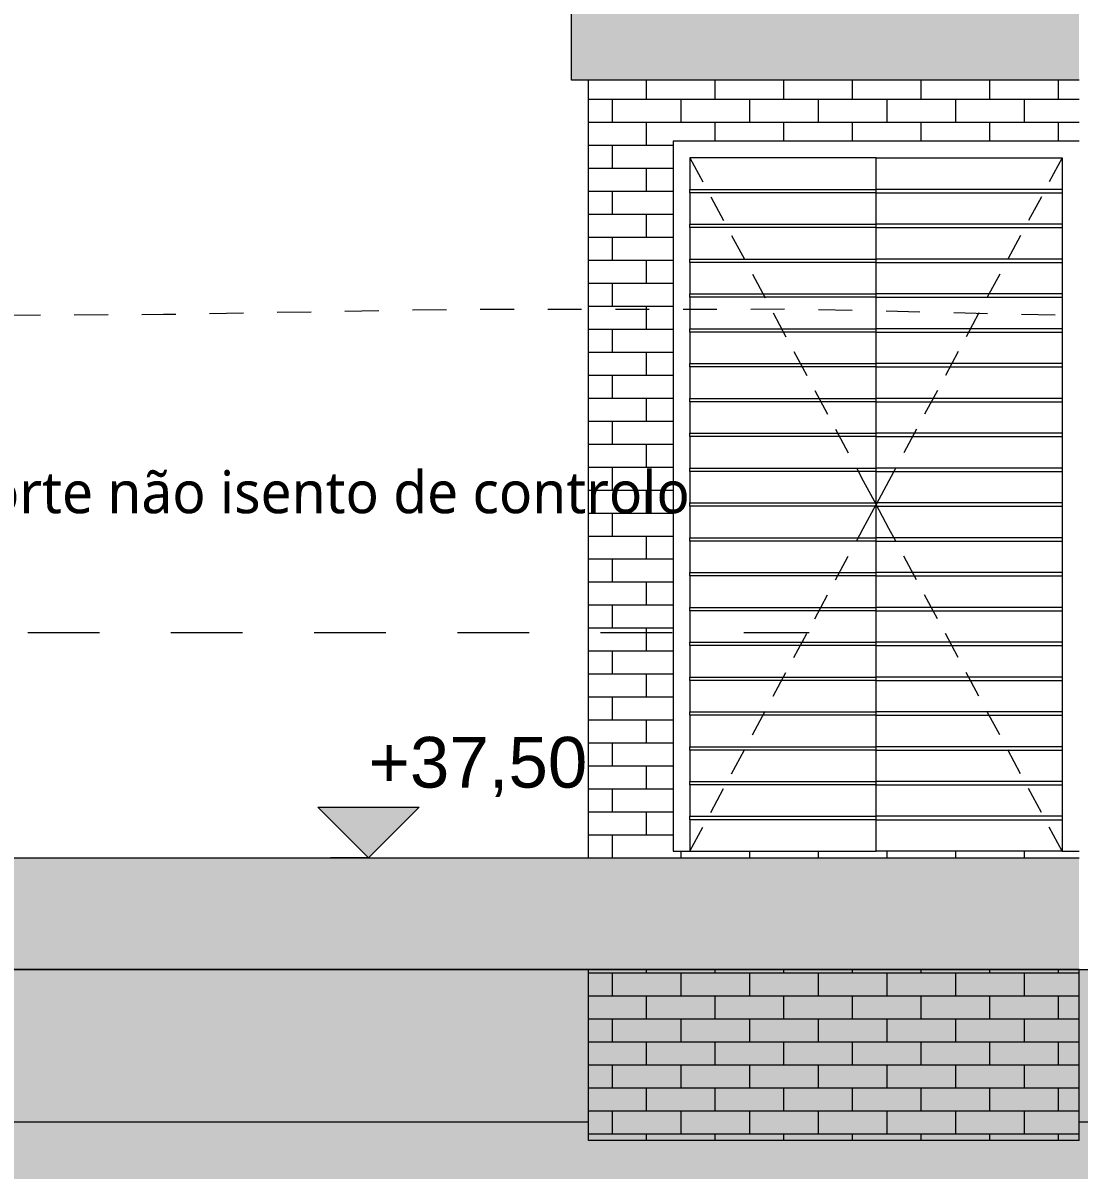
# Model space of a CAD drawing. Header units: metres. Extents: x -111189 to -108577, y -72951 to -72647.
# Drawn here: x -108954.981 to -108951.86, y -72948.064 to -72944.672 of the extents above; entities that cross this region are included whole.
import ezdxf

# ---------------------------------------------------------------- set-up
doc = ezdxf.new("R2010")
doc.units = ezdxf.units.M
doc.header["$MEASUREMENT"] = 0
doc.linetypes.add('Dashed', pattern=[0.423333, 0.211667, -0.211667])
doc.linetypes.add('Hidden Line', pattern=[0.13, 0.08, -0.05])
for name, color, linetype in [('00 - DESENHO 2D', 7, 'Continuous'), ('00 - TEXTO GERAL', 7, 'Continuous'), ('02 - ESTRADAS', 7, 'Continuous'), ('03 - LAJES', 7, 'Continuous'), ('07 - MUROS', 7, 'Continuous'), ('12 - COTAS GERAIS', 7, 'Continuous')]:
    doc.layers.add(name, color=color, linetype=linetype)
doc.styles.add('ESTILO_GERADO_2', font='malgunsl.ttf')
doc.styles.add('ESTILO_GERADO_7', font='')
doc.styles.get('ESTILO_GERADO_7').set_extended_font_data('Helvetica')
doc.dimstyles.new('ESTILO_GERADO__5', dxfattribs={"dimtxt": 0.15, "dimasz": 0.114, "dimexe": 0.18, "dimexo": 0.0625, "dimgap": 0, "dimtad": 1, "dimzin": 0, "dimdsep": 46, "dimtxsty": 'ESTILO_GERADO_7', "dimblk": 'ARROWHEAD_2', "dimblk1": 'ARROWHEAD_2', "dimblk2": 'ARROWHEAD_2', "dimcen": 0.09, "dimse1": 1, "dimse2": 1, "dimclrd": 7, "dimclre": 7, "dimclrt": 7, "dimadec": 0, "dimazin": 0, "dimtfac": 1, "dimtdec": 4, "dimtmove": 0, "dimatfit": 3, "dimfxl": 1, "dimtolj": 1, "dimtzin": 0, "dimarcsym": 0})

# ---------------------------------------------------------------- blocks, each defined once
blk = doc.blocks.new('Corte Elem_196_1', base_point=(-108785.6634, -72944.4213))
at = {"layer": '07 - MUROS', "color": 251, "linetype": 'Continuous', "lineweight": 13}
for p, q in [((-108956.6242, -72947.9213), (-108954.3269, -72947.9213)), ((-108954.3269, -72947.9213), (-108953.3096, -72947.9213)), ((-108951.8596, -72947.9213), (-108947.0293, -72947.9213))]:
    blk.add_line(p, q, dxfattribs=at)
blk = doc.blocks.new('Corte Elem_316_1', base_point=(-108785.6634, -72944.4213))
at = {"layer": '07 - MUROS', "linetype": 'Continuous', "lineweight": 13}
blk.add_hatch(color=251, dxfattribs=at).paths.add_polyline_path([(-108951.8596, -72947.1413), (-108956.6289, -72947.1413), (-108956.6289, -72947.4713), (-108951.8596, -72947.4713)])
at = {"layer": '07 - MUROS', "color": 7, "linetype": 'Continuous', "lineweight": 20}
for p, q in [((-108956.6289, -72947.1413), (-108951.8596, -72947.1413)), ((-108951.8596, -72947.4713), (-108956.6289, -72947.4713))]:
    blk.add_line(p, q, dxfattribs=at)
blk = doc.blocks.new('Corte Elem_407_1', base_point=(-108785.6634, -72944.4213))
at = {"layer": '03 - LAJES', "linetype": 'Continuous', "lineweight": 13}
blk.add_hatch(color=251, dxfattribs=at).paths.add_polyline_path([(-108953.3596, -72944.8413), (-108951.8596, -72944.8413), (-108951.8596, -72944.4413), (-108953.3596, -72944.4413)])
at = {"layer": '03 - LAJES', "color": 7, "linetype": 'Continuous', "lineweight": 20}
for p, q in [((-108953.3596, -72944.8413), (-108953.3596, -72944.4413)), ((-108953.1096, -72944.4413), (-108951.8596, -72944.4413)), ((-108951.8596, -72944.8413), (-108953.3596, -72944.8413))]:
    blk.add_line(p, q, dxfattribs=at)
blk = doc.blocks.new('*X961', base_point=(-108785.6634, -72944.4213))
at = {"color": 254, "linetype": 'Continuous', "lineweight": 13}
for p, q in [((-108953.1384, -72944.8973), (-108953.1384, -72944.8413)), ((-108953.3096, -72944.8973), (-108953.1384, -72944.8973)), ((-108953.2399, -72944.8973), (-108953.2399, -72944.9653)), ((-108953.1384, -72944.8973), (-108953.0596, -72944.8973)), ((-108953.3096, -72944.9653), (-108953.1384, -72944.9653)), ((-108953.1384, -72944.9653), (-108953.0596, -72944.9653)), ((-108953.1384, -72945.0333), (-108953.1384, -72944.9653)), ((-108953.3096, -72945.0333), (-108953.1384, -72945.0333)), ((-108953.2399, -72945.0333), (-108953.2399, -72945.1013)), ((-108953.1384, -72945.0333), (-108953.0596, -72945.0333)), ((-108953.3096, -72945.1013), (-108953.1384, -72945.1013)), ((-108953.1384, -72945.1013), (-108953.0596, -72945.1013)), ((-108953.1384, -72945.1693), (-108953.1384, -72945.1013)), ((-108953.3096, -72945.1693), (-108953.1384, -72945.1693)), ((-108953.2399, -72945.1693), (-108953.2399, -72945.2373)), ((-108953.1384, -72945.1693), (-108953.0596, -72945.1693)), ((-108953.3096, -72945.2373), (-108953.1384, -72945.2373)), ((-108953.1384, -72945.2373), (-108953.0596, -72945.2373)), ((-108953.1384, -72945.3053), (-108953.1384, -72945.2373)), ((-108953.3096, -72945.3053), (-108953.1384, -72945.3053)), ((-108953.2399, -72945.3053), (-108953.2399, -72945.3733)), ((-108953.1384, -72945.3053), (-108953.0596, -72945.3053)), ((-108953.3096, -72945.3733), (-108953.1384, -72945.3733)), ((-108953.1384, -72945.3733), (-108953.0596, -72945.3733)), ((-108953.1384, -72945.4413), (-108953.1384, -72945.3733)), ((-108953.3096, -72945.4413), (-108953.1384, -72945.4413)), ((-108953.2399, -72945.4413), (-108953.2399, -72945.5093)), ((-108953.1384, -72945.4413), (-108953.0596, -72945.4413)), ((-108953.3096, -72945.5093), (-108953.1384, -72945.5093)), ((-108953.1384, -72945.5093), (-108953.0596, -72945.5093)), ((-108953.1384, -72945.5773), (-108953.1384, -72945.5093)), ((-108953.3096, -72945.5773), (-108953.1384, -72945.5773)), ((-108953.2399, -72945.5773), (-108953.2399, -72945.6453)), ((-108953.1384, -72945.5773), (-108953.0596, -72945.5773)), ((-108953.3096, -72945.6453), (-108953.1384, -72945.6453)), ((-108953.1384, -72945.6453), (-108953.0596, -72945.6453)), ((-108953.1384, -72945.7133), (-108953.1384, -72945.6453)), ((-108953.3096, -72945.7133), (-108953.1384, -72945.7133)), ((-108953.2399, -72945.7133), (-108953.2399, -72945.7813)), ((-108953.1384, -72945.7133), (-108953.0596, -72945.7133)), ((-108953.3096, -72945.7813), (-108953.1384, -72945.7813)), ((-108953.1384, -72945.7813), (-108953.0596, -72945.7813)), ((-108953.1384, -72945.8493), (-108953.1384, -72945.7813)), ((-108953.3096, -72945.8493), (-108953.1384, -72945.8493)), ((-108953.2399, -72945.8493), (-108953.2399, -72945.9173)), ((-108953.1384, -72945.8493), (-108953.0596, -72945.8493)), ((-108953.3096, -72945.9173), (-108953.1384, -72945.9173)), ((-108953.1384, -72945.9173), (-108953.0596, -72945.9173)), ((-108953.1384, -72945.9853), (-108953.1384, -72945.9173)), ((-108953.3096, -72945.9853), (-108953.1384, -72945.9853)), ((-108953.2399, -72945.9853), (-108953.2399, -72946.0533)), ((-108953.1384, -72945.9853), (-108953.0596, -72945.9853)), ((-108953.3096, -72946.0533), (-108953.1384, -72946.0533)), ((-108953.1384, -72946.0533), (-108953.0596, -72946.0533)), ((-108953.1384, -72946.1213), (-108953.1384, -72946.0533)), ((-108953.3096, -72946.1213), (-108953.1384, -72946.1213)), ((-108953.2399, -72946.1213), (-108953.2399, -72946.1893)), ((-108953.1384, -72946.1213), (-108953.0596, -72946.1213)), ((-108953.3096, -72946.1893), (-108953.1384, -72946.1893)), ((-108953.1384, -72946.1893), (-108953.0596, -72946.1893)), ((-108953.1384, -72946.2573), (-108953.1384, -72946.1893)), ((-108953.3096, -72946.2573), (-108953.1384, -72946.2573)), ((-108953.2399, -72946.2573), (-108953.2399, -72946.3253)), ((-108953.1384, -72946.2573), (-108953.0596, -72946.2573)), ((-108953.3096, -72946.3253), (-108953.1384, -72946.3253)), ((-108953.1384, -72946.3253), (-108953.0596, -72946.3253)), ((-108953.1384, -72946.3933), (-108953.1384, -72946.3253)), ((-108953.3096, -72946.3933), (-108953.1384, -72946.3933)), ((-108953.2399, -72946.3933), (-108953.2399, -72946.4613)), ((-108953.1384, -72946.3933), (-108953.0596, -72946.3933)), ((-108953.3096, -72946.4613), (-108953.1384, -72946.4613)), ((-108953.1384, -72946.4613), (-108953.0596, -72946.4613)), ((-108953.1384, -72946.5293), (-108953.1384, -72946.4613)), ((-108953.3096, -72946.5293), (-108953.1384, -72946.5293)), ((-108953.2399, -72946.5293), (-108953.2399, -72946.5973)), ((-108953.1384, -72946.5293), (-108953.0596, -72946.5293)), ((-108953.3096, -72946.5973), (-108953.1384, -72946.5973)), ((-108953.1384, -72946.5973), (-108953.0596, -72946.5973)), ((-108953.1384, -72946.6653), (-108953.1384, -72946.5973)), ((-108953.3096, -72946.6653), (-108953.1384, -72946.6653)), ((-108953.2399, -72946.6653), (-108953.2399, -72946.7333)), ((-108953.1384, -72946.6653), (-108953.0596, -72946.6653)), ((-108953.3096, -72946.7333), (-108953.1384, -72946.7333)), ((-108953.1384, -72946.7333), (-108953.0596, -72946.7333)), ((-108953.1384, -72946.8013), (-108953.1384, -72946.7333)), ((-108953.3096, -72946.8013), (-108953.1384, -72946.8013)), ((-108953.2399, -72946.8013), (-108953.2399, -72946.8693)), ((-108953.1384, -72946.8013), (-108953.0596, -72946.8013)), ((-108953.3096, -72946.8693), (-108953.1384, -72946.8693)), ((-108953.1384, -72946.8693), (-108953.0596, -72946.8693)), ((-108953.1384, -72946.9373), (-108953.1384, -72946.8693)), ((-108953.3096, -72946.9373), (-108953.1384, -72946.9373)), ((-108953.2399, -72946.9373), (-108953.2399, -72947.0053)), ((-108953.1384, -72946.9373), (-108953.0596, -72946.9373)), ((-108953.3096, -72947.0053), (-108953.1384, -72947.0053)), ((-108953.1384, -72947.0053), (-108953.0596, -72947.0053)), ((-108953.1384, -72947.0733), (-108953.1384, -72947.0053)), ((-108953.3096, -72947.0733), (-108953.1384, -72947.0733)), ((-108953.2399, -72947.0733), (-108953.2399, -72947.1413)), ((-108953.1384, -72947.0733), (-108953.0596, -72947.0733))]:
    blk.add_line(p, q, dxfattribs=at)
blk = doc.blocks.new('*X962', base_point=(-108785.6634, -72944.4213))
at = {"color": 254, "linetype": 'Continuous', "lineweight": 13}
for p, q in [((-108953.3096, -72947.4813), (-108953.1384, -72947.4813)), ((-108953.2399, -72947.4813), (-108953.2399, -72947.5493)), ((-108953.1384, -72947.4813), (-108953.1384, -72947.4713)), ((-108953.1384, -72947.4813), (-108953.0596, -72947.4813)), ((-108953.3096, -72947.5493), (-108953.1384, -72947.5493)), ((-108953.1384, -72947.5493), (-108953.0596, -72947.5493)), ((-108953.1384, -72947.6173), (-108953.1384, -72947.5493)), ((-108953.3096, -72947.6173), (-108953.1384, -72947.6173)), ((-108953.2399, -72947.6173), (-108953.2399, -72947.6853)), ((-108953.1384, -72947.6173), (-108953.0596, -72947.6173)), ((-108953.3096, -72947.6853), (-108953.1384, -72947.6853)), ((-108953.1384, -72947.6853), (-108953.0596, -72947.6853)), ((-108953.1384, -72947.7533), (-108953.1384, -72947.6853)), ((-108953.3096, -72947.7533), (-108953.1384, -72947.7533)), ((-108953.2399, -72947.7533), (-108953.2399, -72947.8213)), ((-108953.1384, -72947.7533), (-108953.0596, -72947.7533)), ((-108953.3096, -72947.8213), (-108953.1384, -72947.8213)), ((-108953.1384, -72947.8213), (-108953.0596, -72947.8213)), ((-108953.1384, -72947.8893), (-108953.1384, -72947.8213)), ((-108953.3096, -72947.8893), (-108953.1384, -72947.8893)), ((-108953.2399, -72947.8893), (-108953.2399, -72947.9573)), ((-108953.1384, -72947.8893), (-108953.0596, -72947.8893)), ((-108953.3096, -72947.9573), (-108953.1384, -72947.9573)), ((-108953.1384, -72947.9573), (-108953.0596, -72947.9573)), ((-108953.1384, -72947.9772), (-108953.1384, -72947.9573))]:
    blk.add_line(p, q, dxfattribs=at)
blk = doc.blocks.new('Corte Elem_408_1', base_point=(-108785.6634, -72944.4213))
at = {"color": 7, "linetype": 'Continuous', "lineweight": 13}
for p, q in [((-108953.3096, -72947.1413), (-108953.3096, -72944.8413)), ((-108953.0596, -72945.0213), (-108953.0596, -72947.1213)), ((-108953.3096, -72947.9772), (-108953.3096, -72947.4713)), ((-108953.0596, -72947.9772), (-108953.3096, -72947.9772))]:
    blk.add_line(p, q, dxfattribs=at)
at = {"lineweight": 0}
for name in ['*X961', '*X962']:
    blk.add_blockref(name, (-108785.6634, -72944.4213), dxfattribs=at)
blk = doc.blocks.new('*X964', base_point=(-108785.6634, -72944.4213))
at = {"color": 254, "linetype": 'Continuous', "lineweight": 13}
for p, q in [((-108953.0369, -72947.1213), (-108953.0369, -72947.1413)), ((-108952.8339, -72947.1213), (-108952.8339, -72947.1413)), ((-108952.6309, -72947.1213), (-108952.6309, -72947.1413)), ((-108952.4279, -72947.1213), (-108952.4279, -72947.1413)), ((-108952.2249, -72947.1213), (-108952.2249, -72947.1413)), ((-108952.0219, -72947.1213), (-108952.0219, -72947.1413))]:
    blk.add_line(p, q, dxfattribs=at)
blk = doc.blocks.new('*X965', base_point=(-108785.6634, -72944.4213))
at = {"color": 254, "linetype": 'Continuous', "lineweight": 13}
for p, q in [((-108953.0596, -72947.4813), (-108952.9354, -72947.4813)), ((-108953.0369, -72947.4813), (-108953.0369, -72947.5493)), ((-108952.9354, -72947.4813), (-108952.9354, -72947.4713)), ((-108952.9354, -72947.4813), (-108952.7324, -72947.4813)), ((-108952.8339, -72947.4813), (-108952.8339, -72947.5493)), ((-108952.7324, -72947.4813), (-108952.7324, -72947.4713)), ((-108952.7324, -72947.4813), (-108952.5294, -72947.4813)), ((-108952.6309, -72947.4813), (-108952.6309, -72947.5493)), ((-108952.5294, -72947.4813), (-108952.5294, -72947.4713)), ((-108952.5294, -72947.4813), (-108952.3264, -72947.4813)), ((-108952.4279, -72947.4813), (-108952.4279, -72947.5493)), ((-108952.3264, -72947.4813), (-108952.3264, -72947.4713)), ((-108952.3264, -72947.4813), (-108952.1234, -72947.4813)), ((-108952.2249, -72947.4813), (-108952.2249, -72947.5493)), ((-108952.1234, -72947.4813), (-108952.1234, -72947.4713)), ((-108952.1234, -72947.4813), (-108951.9204, -72947.4813)), ((-108952.0219, -72947.4813), (-108952.0219, -72947.5493)), ((-108951.9204, -72947.4813), (-108951.9204, -72947.4713)), ((-108951.9204, -72947.4813), (-108951.8596, -72947.4813)), ((-108953.0596, -72947.5493), (-108952.9354, -72947.5493)), ((-108952.9354, -72947.5493), (-108952.7324, -72947.5493)), ((-108952.9354, -72947.6173), (-108952.9354, -72947.5493)), ((-108952.7324, -72947.5493), (-108952.5294, -72947.5493)), ((-108952.7324, -72947.6173), (-108952.7324, -72947.5493)), ((-108952.5294, -72947.5493), (-108952.3264, -72947.5493)), ((-108952.5294, -72947.6173), (-108952.5294, -72947.5493)), ((-108952.3264, -72947.5493), (-108952.1234, -72947.5493)), ((-108952.3264, -72947.6173), (-108952.3264, -72947.5493)), ((-108952.1234, -72947.5493), (-108951.9204, -72947.5493)), ((-108952.1234, -72947.6173), (-108952.1234, -72947.5493)), ((-108951.9204, -72947.5493), (-108951.8596, -72947.5493)), ((-108951.9204, -72947.6173), (-108951.9204, -72947.5493)), ((-108953.0596, -72947.6173), (-108952.9354, -72947.6173)), ((-108953.0369, -72947.6173), (-108953.0369, -72947.6853)), ((-108952.9354, -72947.6173), (-108952.7324, -72947.6173)), ((-108952.8339, -72947.6173), (-108952.8339, -72947.6853)), ((-108952.7324, -72947.6173), (-108952.5294, -72947.6173)), ((-108952.6309, -72947.6173), (-108952.6309, -72947.6853)), ((-108952.5294, -72947.6173), (-108952.3264, -72947.6173)), ((-108952.4279, -72947.6173), (-108952.4279, -72947.6853)), ((-108952.3264, -72947.6173), (-108952.1234, -72947.6173)), ((-108952.2249, -72947.6173), (-108952.2249, -72947.6853)), ((-108952.1234, -72947.6173), (-108951.9204, -72947.6173)), ((-108952.0219, -72947.6173), (-108952.0219, -72947.6853)), ((-108951.9204, -72947.6173), (-108951.8596, -72947.6173)), ((-108953.0596, -72947.6853), (-108952.9354, -72947.6853)), ((-108952.9354, -72947.6853), (-108952.7324, -72947.6853)), ((-108952.9354, -72947.7533), (-108952.9354, -72947.6853)), ((-108952.7324, -72947.6853), (-108952.5294, -72947.6853)), ((-108952.7324, -72947.7533), (-108952.7324, -72947.6853)), ((-108952.5294, -72947.6853), (-108952.3264, -72947.6853)), ((-108952.5294, -72947.7533), (-108952.5294, -72947.6853)), ((-108952.3264, -72947.6853), (-108952.1234, -72947.6853)), ((-108952.3264, -72947.7533), (-108952.3264, -72947.6853)), ((-108952.1234, -72947.6853), (-108951.9204, -72947.6853)), ((-108952.1234, -72947.7533), (-108952.1234, -72947.6853)), ((-108951.9204, -72947.6853), (-108951.8596, -72947.6853)), ((-108951.9204, -72947.7533), (-108951.9204, -72947.6853)), ((-108953.0596, -72947.7533), (-108952.9354, -72947.7533)), ((-108953.0369, -72947.7533), (-108953.0369, -72947.8213)), ((-108952.9354, -72947.7533), (-108952.7324, -72947.7533)), ((-108952.8339, -72947.7533), (-108952.8339, -72947.8213)), ((-108952.7324, -72947.7533), (-108952.5294, -72947.7533)), ((-108952.6309, -72947.7533), (-108952.6309, -72947.8213)), ((-108952.5294, -72947.7533), (-108952.3264, -72947.7533)), ((-108952.4279, -72947.7533), (-108952.4279, -72947.8213)), ((-108952.3264, -72947.7533), (-108952.1234, -72947.7533)), ((-108952.2249, -72947.7533), (-108952.2249, -72947.8213)), ((-108952.1234, -72947.7533), (-108951.9204, -72947.7533)), ((-108952.0219, -72947.7533), (-108952.0219, -72947.8213)), ((-108951.9204, -72947.7533), (-108951.8596, -72947.7533)), ((-108953.0596, -72947.8213), (-108952.9354, -72947.8213)), ((-108952.9354, -72947.8213), (-108952.7324, -72947.8213)), ((-108952.9354, -72947.8893), (-108952.9354, -72947.8213)), ((-108952.7324, -72947.8213), (-108952.5294, -72947.8213)), ((-108952.7324, -72947.8893), (-108952.7324, -72947.8213)), ((-108952.5294, -72947.8213), (-108952.3264, -72947.8213)), ((-108952.5294, -72947.8893), (-108952.5294, -72947.8213)), ((-108952.3264, -72947.8213), (-108952.1234, -72947.8213)), ((-108952.3264, -72947.8893), (-108952.3264, -72947.8213)), ((-108952.1234, -72947.8213), (-108951.9204, -72947.8213)), ((-108952.1234, -72947.8893), (-108952.1234, -72947.8213)), ((-108951.9204, -72947.8213), (-108951.8596, -72947.8213)), ((-108951.9204, -72947.8893), (-108951.9204, -72947.8213)), ((-108953.0596, -72947.8893), (-108952.9354, -72947.8893)), ((-108953.0369, -72947.8893), (-108953.0369, -72947.9573)), ((-108952.9354, -72947.8893), (-108952.7324, -72947.8893)), ((-108952.8339, -72947.8893), (-108952.8339, -72947.9573)), ((-108952.7324, -72947.8893), (-108952.5294, -72947.8893)), ((-108952.6309, -72947.8893), (-108952.6309, -72947.9573)), ((-108952.5294, -72947.8893), (-108952.3264, -72947.8893)), ((-108952.4279, -72947.8893), (-108952.4279, -72947.9573)), ((-108952.3264, -72947.8893), (-108952.1234, -72947.8893)), ((-108952.2249, -72947.8893), (-108952.2249, -72947.9573)), ((-108952.1234, -72947.8893), (-108951.9204, -72947.8893)), ((-108952.0219, -72947.8893), (-108952.0219, -72947.9573)), ((-108951.9204, -72947.8893), (-108951.8596, -72947.8893)), ((-108953.0596, -72947.9573), (-108952.9354, -72947.9573)), ((-108952.9354, -72947.9573), (-108952.7324, -72947.9573)), ((-108952.9354, -72947.9772), (-108952.9354, -72947.9573)), ((-108952.7324, -72947.9573), (-108952.5294, -72947.9573)), ((-108952.7324, -72947.9772), (-108952.7324, -72947.9573)), ((-108952.5294, -72947.9573), (-108952.3264, -72947.9573)), ((-108952.5294, -72947.9772), (-108952.5294, -72947.9573)), ((-108952.3264, -72947.9573), (-108952.1234, -72947.9573)), ((-108952.3264, -72947.9772), (-108952.3264, -72947.9573)), ((-108952.1234, -72947.9573), (-108951.9204, -72947.9573)), ((-108952.1234, -72947.9772), (-108952.1234, -72947.9573)), ((-108951.9204, -72947.9573), (-108951.8596, -72947.9573)), ((-108951.9204, -72947.9772), (-108951.9204, -72947.9573))]:
    blk.add_line(p, q, dxfattribs=at)
blk = doc.blocks.new('*X966', base_point=(-108785.6634, -72944.4213))
at = {"color": 254, "linetype": 'Continuous', "lineweight": 13}
for p, q in [((-108952.9354, -72944.8973), (-108952.9354, -72944.8413)), ((-108952.7324, -72944.8973), (-108952.7324, -72944.8413)), ((-108952.5294, -72944.8973), (-108952.5294, -72944.8413)), ((-108952.3264, -72944.8973), (-108952.3264, -72944.8413)), ((-108952.1234, -72944.8973), (-108952.1234, -72944.8413)), ((-108951.9204, -72944.8973), (-108951.9204, -72944.8413)), ((-108953.0596, -72944.8973), (-108952.9354, -72944.8973)), ((-108953.0369, -72944.8973), (-108953.0369, -72944.9653)), ((-108952.9354, -72944.8973), (-108952.7324, -72944.8973)), ((-108952.8339, -72944.8973), (-108952.8339, -72944.9653)), ((-108952.7324, -72944.8973), (-108952.5294, -72944.8973)), ((-108952.6309, -72944.8973), (-108952.6309, -72944.9653)), ((-108952.5294, -72944.8973), (-108952.3264, -72944.8973)), ((-108952.4279, -72944.8973), (-108952.4279, -72944.9653)), ((-108952.3264, -72944.8973), (-108952.1234, -72944.8973)), ((-108952.2249, -72944.8973), (-108952.2249, -72944.9653)), ((-108952.1234, -72944.8973), (-108951.9204, -72944.8973)), ((-108952.0219, -72944.8973), (-108952.0219, -72944.9653)), ((-108951.9204, -72944.8973), (-108951.8596, -72944.8973)), ((-108953.0596, -72944.9653), (-108952.9354, -72944.9653)), ((-108952.9354, -72944.9653), (-108952.7324, -72944.9653)), ((-108952.9354, -72945.0213), (-108952.9354, -72944.9653)), ((-108952.7324, -72944.9653), (-108952.5294, -72944.9653)), ((-108952.7324, -72945.0213), (-108952.7324, -72944.9653)), ((-108952.5294, -72944.9653), (-108952.3264, -72944.9653)), ((-108952.5294, -72945.0213), (-108952.5294, -72944.9653)), ((-108952.3264, -72944.9653), (-108952.1234, -72944.9653)), ((-108952.3264, -72945.0213), (-108952.3264, -72944.9653)), ((-108952.1234, -72944.9653), (-108951.9204, -72944.9653)), ((-108952.1234, -72945.0213), (-108952.1234, -72944.9653)), ((-108951.9204, -72944.9653), (-108951.8596, -72944.9653)), ((-108951.9204, -72945.0213), (-108951.9204, -72944.9653))]:
    blk.add_line(p, q, dxfattribs=at)
blk = doc.blocks.new('Corte Elem_409_1', base_point=(-108785.6634, -72944.4213))
at = {"color": 7, "linetype": 'Continuous', "lineweight": 13}
for q in [(-108951.8596, -72947.4713), (-108953.0596, -72947.9772)]:
    blk.add_line((-108951.8596, -72947.9772), q, dxfattribs=at)
at = {"lineweight": 0}
for name in ['*X966', '*X964', '*X965']:
    blk.add_blockref(name, (-108785.6634, -72944.4213), dxfattribs=at)
blk = doc.blocks.new('Corte Elem_410_1', base_point=(-108785.6634, -72944.4213))
at = {"color": 7, "linetype": 'Continuous', "lineweight": 13}
for p, q in [((-108953.0596, -72945.0213), (-108953.0596, -72945.0713)), ((-108951.8596, -72945.0213), (-108953.0596, -72945.0213)), ((-108953.0596, -72945.0713), (-108953.0596, -72947.1213)), ((-108953.0096, -72945.0713), (-108952.9717, -72945.1418)), ((-108952.4596, -72945.0713), (-108953.0096, -72945.0713)), ((-108953.0096, -72945.0713), (-108953.0096, -72945.1643)), ((-108952.4596, -72945.1643), (-108952.4596, -72945.0713)), ((-108952.4596, -72945.0713), (-108951.9096, -72945.0713)), ((-108951.9096, -72945.0713), (-108951.9474, -72945.1418)), ((-108951.9096, -72945.0713), (-108951.9096, -72945.1643)), ((-108953.0096, -72945.1743), (-108953.0096, -72945.1643)), ((-108953.0096, -72945.1643), (-108952.4596, -72945.1643)), ((-108952.4596, -72945.1743), (-108953.0096, -72945.1743)), ((-108953.0096, -72945.1743), (-108953.0096, -72945.2673)), ((-108952.9481, -72945.1858), (-108952.9103, -72945.2563)), ((-108952.4596, -72945.1743), (-108952.4596, -72945.1643)), ((-108951.9096, -72945.1643), (-108952.4596, -72945.1643)), ((-108952.4596, -72945.2673), (-108952.4596, -72945.1743)), ((-108952.4596, -72945.1743), (-108951.9096, -72945.1743)), ((-108951.971, -72945.1858), (-108952.0089, -72945.2563)), ((-108951.9096, -72945.1643), (-108951.9096, -72945.1743)), ((-108951.9096, -72945.1743), (-108951.9096, -72945.2673)), ((-108953.0096, -72945.2773), (-108953.0096, -72945.2673)), ((-108953.0096, -72945.2673), (-108952.4596, -72945.2673)), ((-108952.4596, -72945.2773), (-108953.0096, -72945.2773)), ((-108953.0096, -72945.2773), (-108953.0096, -72945.3703)), ((-108952.4596, -72945.2773), (-108952.4596, -72945.2673)), ((-108951.9096, -72945.2673), (-108952.4596, -72945.2673)), ((-108952.4596, -72945.3703), (-108952.4596, -72945.2773)), ((-108952.4596, -72945.2773), (-108951.9096, -72945.2773)), ((-108951.9096, -72945.2673), (-108951.9096, -72945.2773)), ((-108951.9096, -72945.2773), (-108951.9096, -72945.3703)), ((-108952.8866, -72945.3004), (-108952.8488, -72945.3709)), ((-108952.0325, -72945.3004), (-108952.0703, -72945.3709)), ((-108953.0096, -72945.3803), (-108953.0096, -72945.3703)), ((-108953.0096, -72945.3703), (-108952.4596, -72945.3703)), ((-108952.4596, -72945.3803), (-108953.0096, -72945.3803)), ((-108953.0096, -72945.3803), (-108953.0096, -72945.4733)), ((-108952.4596, -72945.3803), (-108952.4596, -72945.3703)), ((-108951.9096, -72945.3703), (-108952.4596, -72945.3703)), ((-108952.4596, -72945.4733), (-108952.4596, -72945.3803)), ((-108952.4596, -72945.3803), (-108951.9096, -72945.3803)), ((-108951.9096, -72945.3703), (-108951.9096, -72945.3803)), ((-108951.9096, -72945.3803), (-108951.9096, -72945.4733)), ((-108952.8252, -72945.4149), (-108952.7873, -72945.4854)), ((-108952.094, -72945.4149), (-108952.1318, -72945.4854)), ((-108953.0096, -72945.4833), (-108953.0096, -72945.4733)), ((-108953.0096, -72945.4733), (-108952.4596, -72945.4733)), ((-108952.4596, -72945.4833), (-108953.0096, -72945.4833)), ((-108953.0096, -72945.4833), (-108953.0096, -72945.5763)), ((-108952.4596, -72945.4833), (-108952.4596, -72945.4733)), ((-108951.9096, -72945.4733), (-108952.4596, -72945.4733)), ((-108952.4596, -72945.5763), (-108952.4596, -72945.4833)), ((-108952.4596, -72945.4833), (-108951.9096, -72945.4833)), ((-108951.9096, -72945.4733), (-108951.9096, -72945.4833)), ((-108951.9096, -72945.4833), (-108951.9096, -72945.5763)), ((-108952.7637, -72945.5295), (-108952.7259, -72945.6)), ((-108952.1554, -72945.5295), (-108952.1933, -72945.6)), ((-108953.0096, -72945.5863), (-108953.0096, -72945.5763)), ((-108953.0096, -72945.5763), (-108952.4596, -72945.5763)), ((-108952.4596, -72945.5863), (-108953.0096, -72945.5863)), ((-108953.0096, -72945.5863), (-108953.0096, -72945.6793)), ((-108952.4596, -72945.5863), (-108952.4596, -72945.5763)), ((-108951.9096, -72945.5763), (-108952.4596, -72945.5763)), ((-108952.4596, -72945.6793), (-108952.4596, -72945.5863)), ((-108952.4596, -72945.5863), (-108951.9096, -72945.5863)), ((-108951.9096, -72945.5763), (-108951.9096, -72945.5863)), ((-108951.9096, -72945.5863), (-108951.9096, -72945.6793)), ((-108952.7022, -72945.644), (-108952.6644, -72945.7145)), ((-108952.2169, -72945.644), (-108952.2547, -72945.7145)), ((-108953.0096, -72945.6893), (-108953.0096, -72945.6793)), ((-108953.0096, -72945.6793), (-108952.4596, -72945.6793)), ((-108952.4596, -72945.6893), (-108953.0096, -72945.6893)), ((-108953.0096, -72945.6893), (-108953.0096, -72945.7823)), ((-108952.4596, -72945.6893), (-108952.4596, -72945.6793)), ((-108951.9096, -72945.6793), (-108952.4596, -72945.6793)), ((-108952.4596, -72945.7823), (-108952.4596, -72945.6893)), ((-108952.4596, -72945.6893), (-108951.9096, -72945.6893)), ((-108951.9096, -72945.6793), (-108951.9096, -72945.6893)), ((-108951.9096, -72945.6893), (-108951.9096, -72945.7823)), ((-108952.6408, -72945.7586), (-108952.6029, -72945.8291)), ((-108952.2784, -72945.7586), (-108952.3162, -72945.8291)), ((-108953.0096, -72945.7923), (-108953.0096, -72945.7823)), ((-108953.0096, -72945.7823), (-108952.4596, -72945.7823)), ((-108952.4596, -72945.7923), (-108953.0096, -72945.7923)), ((-108953.0096, -72945.7923), (-108953.0096, -72945.8853)), ((-108952.4596, -72945.7923), (-108952.4596, -72945.7823)), ((-108951.9096, -72945.7823), (-108952.4596, -72945.7823)), ((-108952.4596, -72945.8853), (-108952.4596, -72945.7923)), ((-108952.4596, -72945.7923), (-108951.9096, -72945.7923)), ((-108951.9096, -72945.7823), (-108951.9096, -72945.7923)), ((-108951.9096, -72945.7923), (-108951.9096, -72945.8853)), ((-108953.0096, -72945.8953), (-108953.0096, -72945.8853)), ((-108953.0096, -72945.8853), (-108952.4596, -72945.8853)), ((-108952.4596, -72945.8953), (-108953.0096, -72945.8953)), ((-108953.0096, -72945.8953), (-108953.0096, -72945.9883)), ((-108952.5793, -72945.8731), (-108952.5415, -72945.9436)), ((-108952.4596, -72945.8953), (-108952.4596, -72945.8853)), ((-108951.9096, -72945.8853), (-108952.4596, -72945.8853)), ((-108952.4596, -72945.9883), (-108952.4596, -72945.8953)), ((-108952.4596, -72945.8953), (-108951.9096, -72945.8953)), ((-108952.3398, -72945.8731), (-108952.3777, -72945.9436)), ((-108951.9096, -72945.8853), (-108951.9096, -72945.8953)), ((-108951.9096, -72945.8953), (-108951.9096, -72945.9883)), ((-108953.0096, -72945.9983), (-108953.0096, -72945.9883)), ((-108953.0096, -72945.9883), (-108952.4596, -72945.9883)), ((-108952.4596, -72945.9983), (-108953.0096, -72945.9983)), ((-108953.0096, -72945.9983), (-108953.0096, -72946.0913)), ((-108952.5178, -72945.9877), (-108952.4974, -72946.0258)), ((-108952.4596, -72945.9983), (-108952.4596, -72945.9883)), ((-108951.9096, -72945.9883), (-108952.4596, -72945.9883)), ((-108952.4596, -72946.0913), (-108952.4596, -72945.9983)), ((-108952.4596, -72945.9983), (-108951.9096, -72945.9983)), ((-108952.4013, -72945.9877), (-108952.4217, -72946.0258)), ((-108951.9096, -72945.9883), (-108951.9096, -72945.9983)), ((-108951.9096, -72945.9983), (-108951.9096, -72946.0913)), ((-108952.4974, -72946.0258), (-108952.4596, -72946.0963)), ((-108952.4217, -72946.0258), (-108952.4596, -72946.0963)), ((-108953.0096, -72946.1013), (-108953.0096, -72946.0913)), ((-108953.0096, -72946.0913), (-108952.4596, -72946.0913)), ((-108952.4596, -72946.1013), (-108953.0096, -72946.1013)), ((-108953.0096, -72946.1013), (-108953.0096, -72946.1943)), ((-108952.4974, -72946.1668), (-108952.4596, -72946.0963)), ((-108952.4596, -72946.1013), (-108952.4596, -72946.0913)), ((-108951.9096, -72946.0913), (-108952.4596, -72946.0913)), ((-108952.4217, -72946.1668), (-108952.4596, -72946.0963)), ((-108952.4596, -72946.1943), (-108952.4596, -72946.1013)), ((-108952.4596, -72946.1013), (-108951.9096, -72946.1013)), ((-108951.9096, -72946.0913), (-108951.9096, -72946.1013)), ((-108951.9096, -72946.1013), (-108951.9096, -72946.1943)), ((-108952.5178, -72946.2049), (-108952.4974, -72946.1668)), ((-108952.4013, -72946.2049), (-108952.4217, -72946.1668)), ((-108953.0096, -72946.2043), (-108953.0096, -72946.1943)), ((-108953.0096, -72946.1943), (-108952.4596, -72946.1943)), ((-108952.4596, -72946.2043), (-108953.0096, -72946.2043)), ((-108953.0096, -72946.2043), (-108953.0096, -72946.2973)), ((-108952.4596, -72946.2043), (-108952.4596, -72946.1943)), ((-108951.9096, -72946.1943), (-108952.4596, -72946.1943)), ((-108952.4596, -72946.2973), (-108952.4596, -72946.2043)), ((-108952.4596, -72946.2043), (-108951.9096, -72946.2043)), ((-108951.9096, -72946.1943), (-108951.9096, -72946.2043)), ((-108951.9096, -72946.2043), (-108951.9096, -72946.2973)), ((-108952.5793, -72946.3194), (-108952.5415, -72946.2489)), ((-108952.3398, -72946.3194), (-108952.3777, -72946.2489)), ((-108953.0096, -72946.3073), (-108953.0096, -72946.2973)), ((-108953.0096, -72946.2973), (-108952.4596, -72946.2973)), ((-108952.4596, -72946.3073), (-108953.0096, -72946.3073)), ((-108953.0096, -72946.3073), (-108953.0096, -72946.4003)), ((-108952.4596, -72946.3073), (-108952.4596, -72946.2973)), ((-108951.9096, -72946.2973), (-108952.4596, -72946.2973)), ((-108952.4596, -72946.4003), (-108952.4596, -72946.3073)), ((-108952.4596, -72946.3073), (-108951.9096, -72946.3073)), ((-108951.9096, -72946.2973), (-108951.9096, -72946.3073)), ((-108951.9096, -72946.3073), (-108951.9096, -72946.4003)), ((-108952.6408, -72946.434), (-108952.6029, -72946.3635)), ((-108952.2784, -72946.434), (-108952.3162, -72946.3635)), ((-108953.0096, -72946.4103), (-108953.0096, -72946.4003)), ((-108953.0096, -72946.4003), (-108952.4596, -72946.4003)), ((-108952.4596, -72946.4103), (-108952.4596, -72946.4003)), ((-108951.9096, -72946.4003), (-108952.4596, -72946.4003)), ((-108951.9096, -72946.4003), (-108951.9096, -72946.4103)), ((-108952.4596, -72946.4103), (-108953.0096, -72946.4103)), ((-108953.0096, -72946.4103), (-108953.0096, -72946.5033)), ((-108952.4596, -72946.5033), (-108952.4596, -72946.4103)), ((-108952.4596, -72946.4103), (-108951.9096, -72946.4103)), ((-108951.9096, -72946.4103), (-108951.9096, -72946.5033)), ((-108953.0096, -72946.5133), (-108953.0096, -72946.5033)), ((-108953.0096, -72946.5033), (-108952.4596, -72946.5033)), ((-108952.7022, -72946.5485), (-108952.6644, -72946.478)), ((-108952.4596, -72946.5133), (-108952.4596, -72946.5033)), ((-108951.9096, -72946.5033), (-108952.4596, -72946.5033)), ((-108952.2169, -72946.5485), (-108952.2547, -72946.478)), ((-108951.9096, -72946.5033), (-108951.9096, -72946.5133)), ((-108952.4596, -72946.5133), (-108953.0096, -72946.5133)), ((-108953.0096, -72946.5133), (-108953.0096, -72946.6063)), ((-108952.4596, -72946.6063), (-108952.4596, -72946.5133)), ((-108952.4596, -72946.5133), (-108951.9096, -72946.5133)), ((-108951.9096, -72946.5133), (-108951.9096, -72946.6063)), ((-108953.0096, -72946.6163), (-108953.0096, -72946.6063)), ((-108953.0096, -72946.6063), (-108952.4596, -72946.6063)), ((-108952.7637, -72946.6631), (-108952.7259, -72946.5926)), ((-108952.4596, -72946.6163), (-108952.4596, -72946.6063)), ((-108951.9096, -72946.6063), (-108952.4596, -72946.6063)), ((-108952.1554, -72946.6631), (-108952.1933, -72946.5926)), ((-108951.9096, -72946.6063), (-108951.9096, -72946.6163)), ((-108952.4596, -72946.6163), (-108953.0096, -72946.6163)), ((-108953.0096, -72946.6163), (-108953.0096, -72946.7093)), ((-108952.4596, -72946.7093), (-108952.4596, -72946.6163)), ((-108952.4596, -72946.6163), (-108951.9096, -72946.6163)), ((-108951.9096, -72946.6163), (-108951.9096, -72946.7093)), ((-108953.0096, -72946.7193), (-108953.0096, -72946.7093)), ((-108953.0096, -72946.7093), (-108952.4596, -72946.7093)), ((-108952.8252, -72946.7776), (-108952.7873, -72946.7071)), ((-108952.4596, -72946.7193), (-108952.4596, -72946.7093)), ((-108951.9096, -72946.7093), (-108952.4596, -72946.7093)), ((-108952.094, -72946.7776), (-108952.1318, -72946.7071)), ((-108951.9096, -72946.7093), (-108951.9096, -72946.7193)), ((-108952.4596, -72946.7193), (-108953.0096, -72946.7193)), ((-108953.0096, -72946.7193), (-108953.0096, -72946.8123)), ((-108952.4596, -72946.8123), (-108952.4596, -72946.7193)), ((-108952.4596, -72946.7193), (-108951.9096, -72946.7193)), ((-108951.9096, -72946.7193), (-108951.9096, -72946.8123)), ((-108953.0096, -72946.8223), (-108953.0096, -72946.8123)), ((-108953.0096, -72946.8123), (-108952.4596, -72946.8123)), ((-108952.4596, -72946.8223), (-108952.4596, -72946.8123)), ((-108951.9096, -72946.8123), (-108952.4596, -72946.8123)), ((-108951.9096, -72946.8123), (-108951.9096, -72946.8223)), ((-108952.4596, -72946.8223), (-108953.0096, -72946.8223)), ((-108953.0096, -72946.8223), (-108953.0096, -72946.9153)), ((-108952.8866, -72946.8922), (-108952.8488, -72946.8217)), ((-108952.4596, -72946.9153), (-108952.4596, -72946.8223)), ((-108952.4596, -72946.8223), (-108951.9096, -72946.8223)), ((-108952.0325, -72946.8922), (-108952.0703, -72946.8217)), ((-108951.9096, -72946.8223), (-108951.9096, -72946.9153)), ((-108953.0096, -72946.9253), (-108953.0096, -72946.9153)), ((-108953.0096, -72946.9153), (-108952.4596, -72946.9153)), ((-108952.4596, -72946.9253), (-108952.4596, -72946.9153)), ((-108951.9096, -72946.9153), (-108952.4596, -72946.9153)), ((-108951.9096, -72946.9153), (-108951.9096, -72946.9253)), ((-108952.4596, -72946.9253), (-108953.0096, -72946.9253)), ((-108953.0096, -72946.9253), (-108953.0096, -72947.0183)), ((-108952.9481, -72947.0067), (-108952.9103, -72946.9362)), ((-108952.4596, -72947.0183), (-108952.4596, -72946.9253)), ((-108952.4596, -72946.9253), (-108951.9096, -72946.9253)), ((-108951.971, -72947.0067), (-108952.0089, -72946.9362)), ((-108951.9096, -72946.9253), (-108951.9096, -72947.0183)), ((-108953.0096, -72947.0283), (-108953.0096, -72947.0183)), ((-108953.0096, -72947.0183), (-108952.4596, -72947.0183)), ((-108952.4596, -72947.0283), (-108952.4596, -72947.0183)), ((-108951.9096, -72947.0183), (-108952.4596, -72947.0183)), ((-108951.9096, -72947.0183), (-108951.9096, -72947.0283)), ((-108952.4596, -72947.0283), (-108953.0096, -72947.0283)), ((-108953.0096, -72947.0283), (-108953.0096, -72947.1213)), ((-108953.0096, -72947.1213), (-108952.9717, -72947.0508)), ((-108952.4596, -72947.1213), (-108952.4596, -72947.0283)), ((-108952.4596, -72947.0283), (-108951.9096, -72947.0283)), ((-108951.9096, -72947.1213), (-108951.9474, -72947.0508)), ((-108951.9096, -72947.0283), (-108951.9096, -72947.1213)), ((-108953.0596, -72947.1213), (-108953.0096, -72947.1213)), ((-108953.0096, -72947.1213), (-108952.4596, -72947.1213)), ((-108951.9096, -72947.1213), (-108952.4596, -72947.1213)), ((-108951.9096, -72947.1213), (-108951.8596, -72947.1213))]:
    blk.add_line(p, q, dxfattribs=at)
blk = doc.blocks.new('*D992', base_point=(-108785.6634, -72944.4213))
at = {"layer": '12 - COTAS GERAIS', "color": 7, "linetype": 'Continuous', "lineweight": 5, "transparency": 16777216}
for p, q in [((-108944.8541, -72944.728), (-108944.7041, -72944.8146)), ((-108944.7791, -72947.1213), (-108944.7791, -72944.7713)), ((-108944.8541, -72947.078), (-108944.7041, -72947.1646)), ((-108944.6666, -72947.1213), (-108944.8916, -72947.1213)), ((-108944.7791, -72947.1946), (-108944.7791, -72947.1213))]:
    blk.add_line(p, q, dxfattribs=at)
at = {"layer": '12 - COTAS GERAIS', "color": 7, "lineweight": 5, "transparency": 16777216, "char_height": 0.15, "attachment_point": 7, "rotation": 90, "style": 'ESTILO_GERADO_7'}
for s, insert in [('\\A1;{\\pql;\\fHelvetica|b0|i0|c0|p0;\\W1.000000;0,35}', (-108944.8091, -72945.2268)), ('\\A1;{\\pql;\\fHelvetica|b0|i0|c0|p0;\\W1.000000;2,35}', (-108944.8091, -72946.1524))]:
    blk.add_mtext(s, dxfattribs=dict(at, insert=insert))
blk = doc.blocks.new('ARROWHEAD_2')
at = {"color": 0, "linetype": 'Continuous', "lineweight": 0}
for p, q in [((-0.378, -0.655), (0.378, 0.655)), ((0, 0), (-1, 0))]:
    blk.add_line(p, q, dxfattribs=at)
blk = doc.blocks.new('*D1000', base_point=(-108785.6634, -72944.4213))
at = {"layer": '12 - COTAS GERAIS', "color": 7, "linetype": 'Continuous', "lineweight": 5, "transparency": 16777216}
for p, q in [((-108948.9287, -72944.728), (-108948.7787, -72944.8146)), ((-108948.8537, -72947.1213), (-108948.8537, -72944.7713)), ((-108948.9287, -72947.078), (-108948.7787, -72947.1646)), ((-108948.7412, -72947.1213), (-108948.9662, -72947.1213)), ((-108948.8537, -72947.1946), (-108948.8537, -72947.1213))]:
    blk.add_line(p, q, dxfattribs=at)
at = {"layer": '12 - COTAS GERAIS', "color": 7, "lineweight": 5, "transparency": 16777216, "char_height": 0.15, "attachment_point": 7, "rotation": 90, "style": 'ESTILO_GERADO_7'}
for s, insert in [('\\A1;{\\pql;\\fHelvetica|b0|i0|c0|p0;\\W1.000000;0,35}', (-108948.8837, -72945.2268)), ('\\A1;{\\pql;\\fHelvetica|b0|i0|c0|p0;\\W1.000000;2,35}', (-108948.8837, -72946.1524))]:
    blk.add_mtext(s, dxfattribs=dict(at, insert=insert))
blk = doc.blocks.new('Cota_8_1', base_point=(-108953.9597, -72947.1413))
at = {"layer": '12 - COTAS GERAIS', "linetype": 'Continuous', "lineweight": 5}
blk.add_hatch(color=7, dxfattribs=at).paths.add_polyline_path([(-108953.9597, -72947.1413), (-108953.8097, -72946.9913), (-108954.1097, -72946.9913)])
at = {"layer": '12 - COTAS GERAIS', "color": 7, "linetype": 'Continuous', "lineweight": 5}
for p, q in [((-108953.9597, -72947.1413), (-108954.1097, -72946.9913)), ((-108954.1097, -72946.9913), (-108953.8097, -72946.9913)), ((-108953.8097, -72946.9913), (-108953.9597, -72947.1413)), ((-108953.9597, -72947.1413), (-108954.0722, -72947.1413)), ((-108953.9597, -72947.1413), (-108953.8472, -72947.1413))]:
    blk.add_line(p, q, dxfattribs=at)
at = {"layer": '12 - COTAS GERAIS', "color": 7, "lineweight": 5, "insert": (-108953.9597, -72946.9613), "char_height": 0.15, "attachment_point": 7, "style": 'ESTILO_GERADO_7'}
blk.add_mtext('\\A1;{\\pql;\\fHelvetica|b0|i0|c0|p0;\\W1.000000;+37,50}', dxfattribs=at)

msp = doc.modelspace()

# ---------------------------------------------------------------- hatches: boundary and pattern name
at = {"layer": '00 - DESENHO 2D', "linetype": 'Continuous', "lineweight": 13}
msp.add_hatch(color=251, dxfattribs=at).paths.add_polyline_path([(-108958.0948, -72951.1828), (-108958.0992, -72945.5797), (-108956.8285, -72945.5089), (-108956.8285, -72947.9213), (-108956.6242, -72947.9213), (-108956.6242, -72947.4713), (-108941.9096, -72947.4713), (-108941.9085, -72945.7089), (-108941.2634, -72945.7439), (-108940.4345, -72945.7818), (-108940.0077, -72945.8008), (-108939.2323, -72945.8353), (-108938.507, -72945.8717), (-108937.9427, -72945.9031), (-108937.1034, -72945.8791), (-108937.0994, -72944.3736), (-108936.8994, -72944.3741), (-108936.8994, -72945.9111), (-108936.241, -72945.9904), (-108935.058, -72946.0414), (-108934.4927, -72946.0564), (-108934.4927, -72951.1828)])

# ---------------------------------------------------------------- linework, layer by layer
at = {"layer": '00 - DESENHO 2D', "color": 252, "linetype": 'Dashed', "lineweight": 9}
msp.add_line((-108956.6602, -72946.4749), (-108952.6575, -72946.4749), dxfattribs=at)
at = {"layer": '00 - DESENHO 2D', "color": 7, "linetype": 'Continuous', "lineweight": 20, "flags": 128}
msp.add_lwpolyline([(-108958.0948, -72951.1828), (-108958.0992, -72945.5797), (-108956.8285, -72945.5089), (-108956.8285, -72947.9213), (-108956.6242, -72947.9213), (-108956.6242, -72947.4713), (-108941.9096, -72947.4713), (-108941.9085, -72945.7089), (-108941.2634, -72945.7439), (-108940.4345, -72945.7818), (-108940.0077, -72945.8008), (-108939.2323, -72945.8353), (-108938.507, -72945.8717), (-108937.9427, -72945.9031), (-108937.1034, -72945.8791), (-108937.0994, -72944.3736), (-108936.8994, -72944.3741), (-108936.8994, -72945.9111), (-108936.241, -72945.9904), (-108935.058, -72946.0414), (-108934.4927, -72946.0564), (-108934.4927, -72951.1828)], close=True, dxfattribs=at)
at = {"layer": '02 - ESTRADAS', "color": 7, "linetype": 'Hidden Line', "lineweight": 20, "flags": 128}
msp.add_lwpolyline([(-108956.8285, -72945.5089), (-108956.2715, -72945.5424), (-108955.467, -72945.5382), (-108954.5657, -72945.5335), (-108953.7103, -72945.5187), (-108952.6792, -72945.5179), (-108951.7272, -72945.5404), (-108950.5824, -72945.5714), (-108949.1221, -72945.6135), (-108947.7092, -72945.6581), (-108946.952, -72945.6871), (-108946.3521, -72945.7074), (-108945.8195, -72945.7106), (-108945.225, -72945.7127), (-108943.9975, -72945.7173), (-108942.4482, -72945.7241), (-108941.8994, -72945.7145), (-108940.6274, -72945.7732), (-108938.8892, -72945.8505), (-108938.0356, -72945.8978), (-108937.0994, -72945.8852), (-108936.3122, -72945.9873), (-108934.9924, -72946.0442), (-108934.4927, -72946.0564)], dxfattribs=at)

# ---------------------------------------------------------------- block references
at = {"lineweight": 0}
for name in ['Corte Elem_408_1', 'Corte Elem_409_1', 'Corte Elem_410_1']:
    msp.add_blockref(name, (-108785.6634, -72944.4213), dxfattribs=at)
at = {"layer": '03 - LAJES', "lineweight": 0}
msp.add_blockref('Corte Elem_407_1', (-108785.6634, -72944.4213), dxfattribs=at)
at = {"layer": '07 - MUROS', "lineweight": 0}
for name in ['Corte Elem_196_1', 'Corte Elem_316_1']:
    msp.add_blockref(name, (-108785.6634, -72944.4213), dxfattribs=at)
at = {"layer": '12 - COTAS GERAIS', "color": 7, "linetype": 'Continuous', "lineweight": 5}
msp.add_blockref('Cota_8_1', (-108953.9597, -72947.1413), dxfattribs=at)

# ---------------------------------------------------------------- texts
at = {"layer": '00 - TEXTO GERAL', "color": 252, "linetype": 'Continuous', "lineweight": 9, "insert": (-108956.0596, -72945.9969), "char_height": 0.125, "attachment_point": 1, "line_spacing_factor": 1.099637, "style": 'ESTILO_GERADO_2'}
msp.add_mtext('\\A1;\\pxql;Muro de suporte não isento de controlo \\Pprévio', dxfattribs=at)

# ---------------------------------------------------------------- dimensions: what is measured, and where the dimension line sits
at = {"layer": '12 - COTAS GERAIS', "color": 7, "linetype": 'Continuous', "lineweight": 5}
for base, picture, middle in [((-108944.7791, -72944.7713), '*D992', (-108944.8841, -72945.9582)), ((-108948.8537, -72944.7713), '*D1000', (-108948.9587, -72945.9582))]:
    dim = msp.add_linear_dim(base=base, p1=(-108958.1019, -72947.1213), p2=(-108946.8846, -72944.7713), angle=90, dimstyle='ESTILO_GERADO__5', dxfattribs=at)
    dim.commit()
    dim.dimension.update_dxf_attribs({"geometry": picture, "text_midpoint": middle, "dimtype": 160, "text_rotation": 90})

doc.saveas('drawing.dxf')
